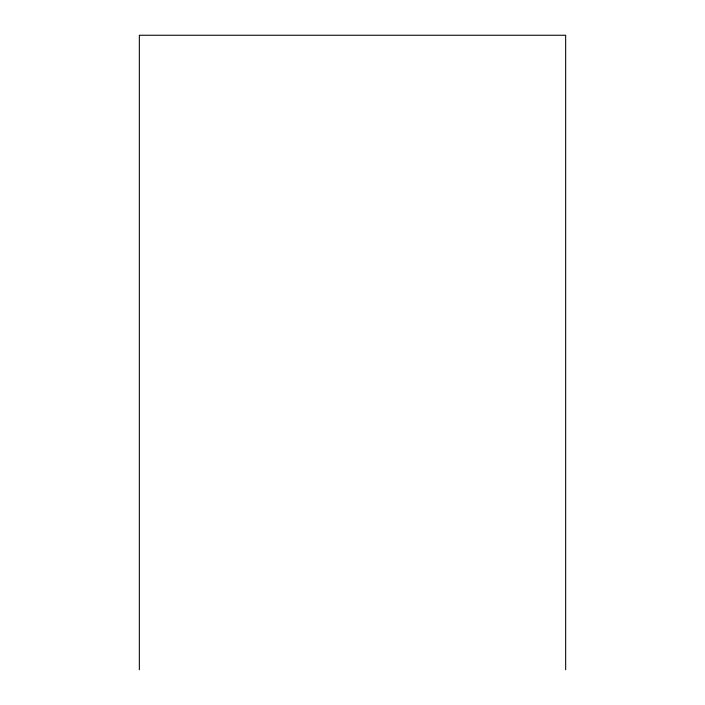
<?xml version="1.0" encoding="UTF-8"?>
<svg xmlns="http://www.w3.org/2000/svg" width="705" height="705" viewBox="0 0 705 705"><rect width="100%" height="100%" fill="white"/><g stroke="black" fill="none" stroke-linecap="round" stroke-linejoin="round"><path stroke-width="1.06" d="M565.657 669.75L565.657 35.25L139.343 35.25L139.343 669.75"/></g></svg>
